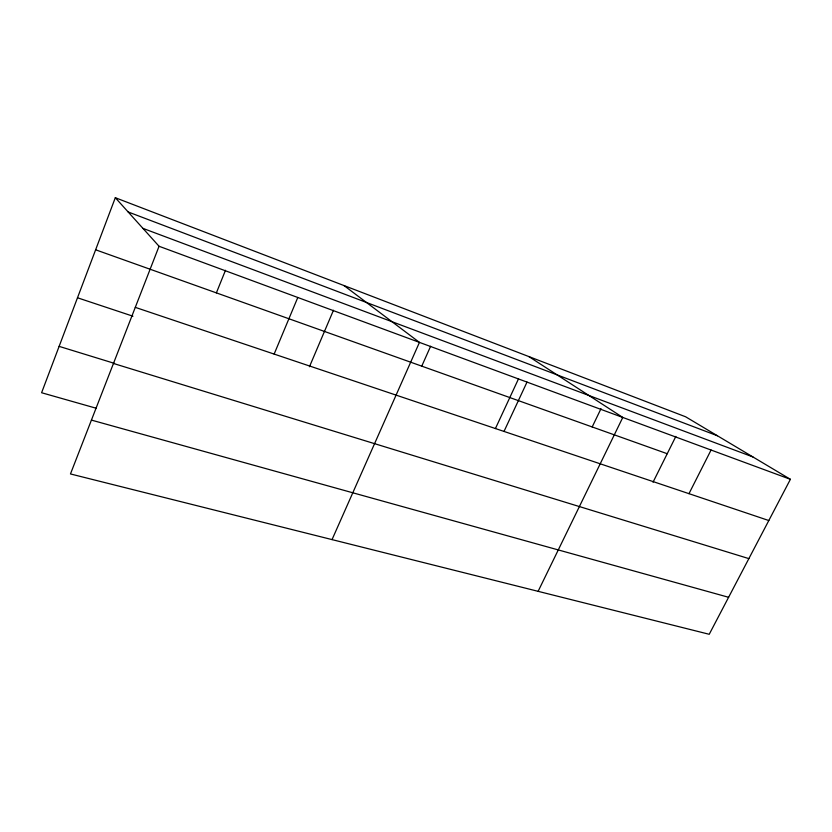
<?xml version="1.0" encoding="UTF-8"?>
<svg xmlns="http://www.w3.org/2000/svg" width="832" height="832" viewBox="0 0 832 832"><rect width="100%" height="100%" fill="white"/><g stroke="black" fill="none" stroke-linecap="round" stroke-linejoin="round"><path stroke-width="1.25" d="M115.315 197.714L159.058 246.272L70.47 473.949L709.228 634.286L790.4 479.315L685.63 416.79L115.315 197.714L41.6 392.735L96.377 408.294M216.382 292.874L225.493 270.265M274.144 354.078L297.794 297.482M309.452 366.735L333.466 310.253M332.041 539.604L419.453 342.389L343.97 285.542M421.762 366.142L430.622 346.247M495.414 428.574L518.513 378.82M504.015 431.423L527.01 382.096M592.186 426.951L601.006 408.668M538.117 591.334L622.783 417.446L528.85 356.564M653.026 482.217L675.854 436.405M688.979 493.667L711.069 450.029M91.426 420.098L728.603 597.293M59.124 346.372L114.577 363.418M113.464 363.47L748.862 558.615M77.49 297.783L132.943 316.202M135.294 307.362L768.81 520.53M95.628 249.798L667.222 453.721M159.058 246.272L790.4 479.315M142.938 228.374L752.939 456.955M128.159 211.962L717.434 435.77"/></g></svg>
